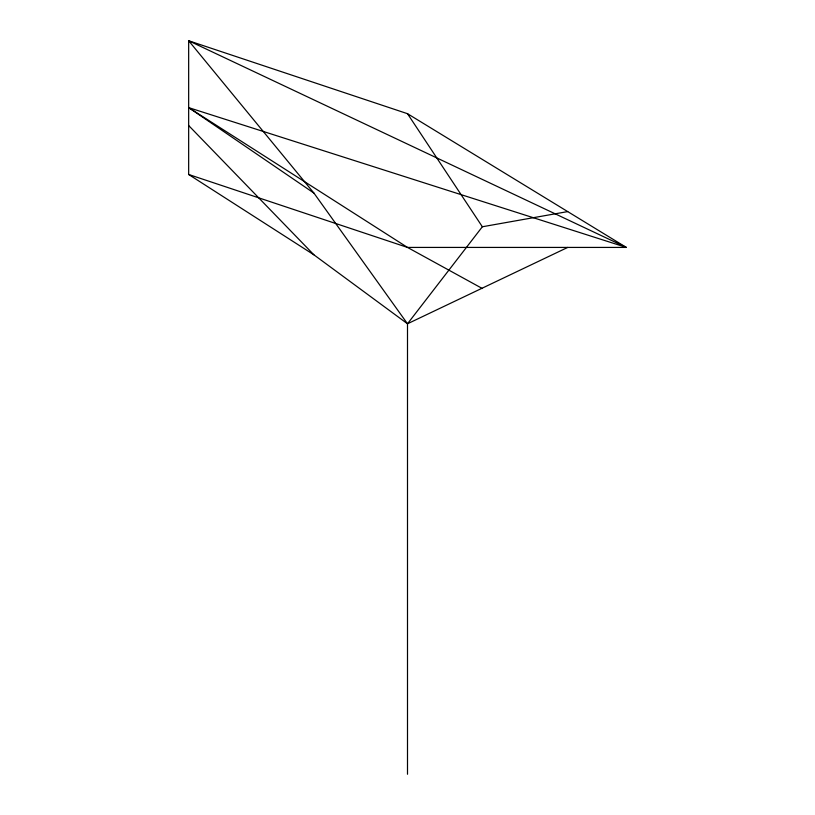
<?xml version="1.0" encoding="UTF-8"?>
<svg xmlns="http://www.w3.org/2000/svg" width="815" height="815" viewBox="0 0 815 815"><rect width="100%" height="100%" fill="white"/><g stroke="black" fill="none" stroke-linecap="round" stroke-linejoin="round"><path stroke-width="1.22" d="M407.5 774.25L407.5 323.779L482.348 226.764L567.698 211.594M188.662 174.481L407.5 247.424L626.338 247.424L407.5 113.692L188.662 40.75L188.662 174.481L313.928 254.84L407.5 323.779L567.698 247.424M313.928 193.084L188.662 107.621L626.338 247.424L188.662 40.75L313.928 193.084L407.5 323.779M482.348 288.52L407.5 247.424L188.662 107.621M188.662 125.53L313.928 254.84M407.5 113.692L482.348 226.764"/></g></svg>
